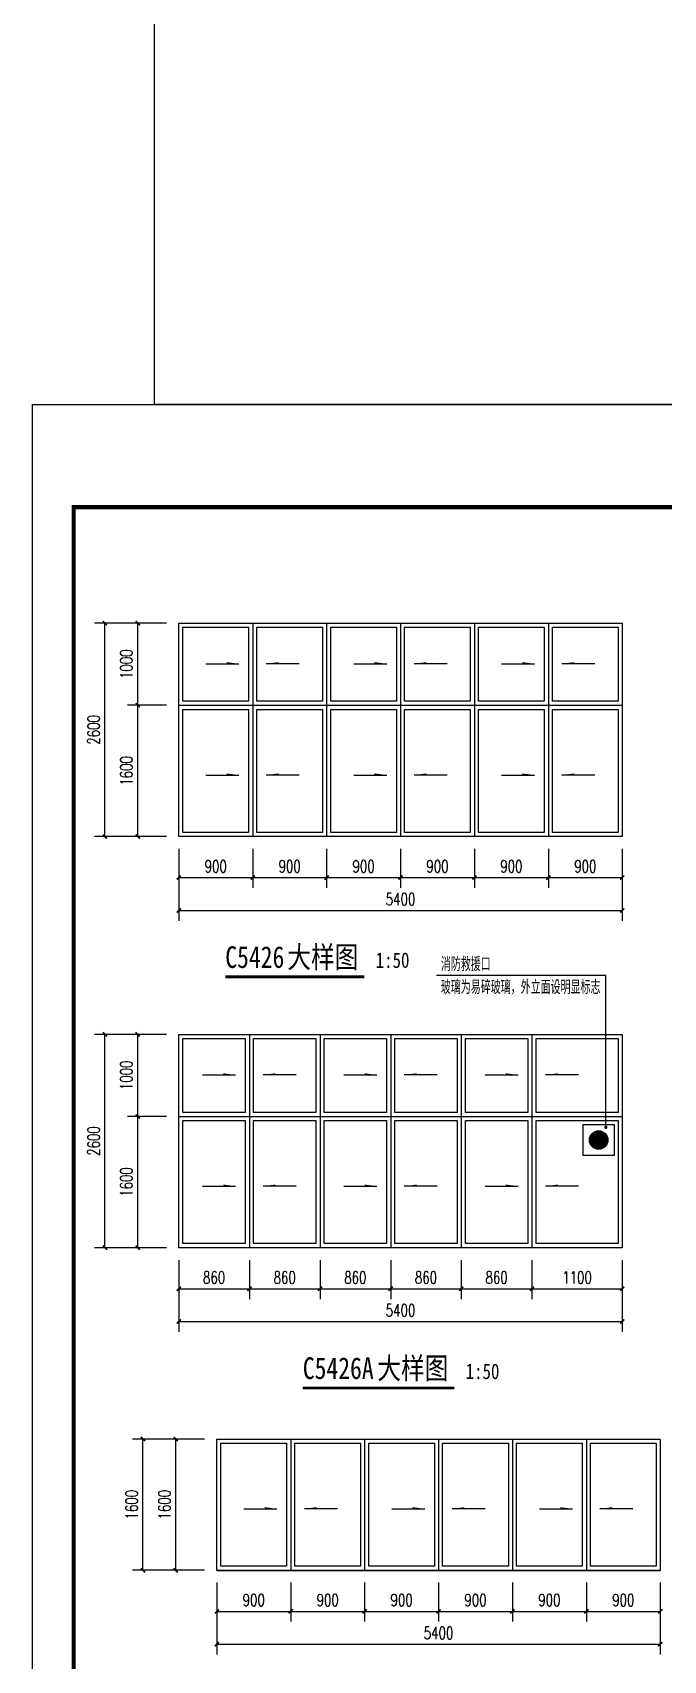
# Model space of a CAD drawing. Header units: millimetres. Extents: x 4455189 to 4808172, y 18512388 to 19204582.
# Drawn here: x 4765974 to 4773657, y 18526786 to 18546622 of the extents above; entities that cross this region are included whole.
import ezdxf

# ---------------------------------------------------------------- set-up
doc = ezdxf.new("R2010")
doc.units = ezdxf.units.MM
doc.header["$LTSCALE"] = 1000
doc.header["$MEASUREMENT"] = 0
doc.layers.get('Defpoints').update_dxf_attribs({"color": 1})
for name, color, linetype in [('0 - 立面线', 7, 'Continuous'), ('AXIS_外部', 171, 'Continuous'), ('DIM_LEAD', 145, 'Continuous'), ('DIM_SYMB', 165, 'Continuous'), ('PUB_DIM', 161, 'Continuous'), ('PUB_TEXT', 7, 'Continuous'), ('TK', 4, 'Continuous'), ('WINDOW', 140, 'Continuous')]:
    doc.layers.add(name, color=color, linetype=linetype)
doc.styles.add('_TCH_DIM', font='SIMPLEX', dxfattribs={"bigfont": 'GBCBIG'})
doc.styles.add('_TCH_DIM_T3', font='SIMPLEX', dxfattribs={"width": 0.705882, "bigfont": 'GBCBIG'})
doc.styles.add('YAYA', font='', dxfattribs={"width": 0.8, "height": 1})
doc.styles.get('YAYA').set_extended_font_data('SimSun')
doc.dimstyles.new('_TCH_ARCH&&50', dxfattribs={"dimtxt": 148.75, "dimasz": 50, "dimexe": 125, "dimexo": 150, "dimgap": 63.125, "dimtad": 1, "dimdec": 0, "dimzin": 0, "dimdsep": 46, "dimtxsty": '_TCH_DIM_T3', "dimblk": 'ARCHTICK', "dimcen": 0.09, "dimclrt": 7, "dimazin": 2, "dimtfac": 1, "dimtdec": 0, "dimtix": 1, "dimtmove": 2, "dimatfit": 3, "dimfxl": 0, "dimtolj": 1, "dimtzin": 0, "dimarcsym": 0})

# ---------------------------------------------------------------- blocks, each defined once
blk = doc.blocks.new('A$C474D48D3')
h = blk.add_hatch(color=1)
edge = h.paths.add_edge_path()
edge.add_arc((-125, -125), 75, 0, 360)
blk.add_lwpolyline([(-250, 0), (0, 0), (0, -250), (-250, -250)], close=True)
blk.add_circle((-125, -125), 75)
blk = doc.blocks.new('GeYuanFrame_53740126', base_point=(18.76, 4.34))
at = {"layer": 'TK'}
blk.add_lwpolyline([(18.76, 424.34), (612.76, 424.34), (612.76, 4.34), (18.76, 4.34), (18.76, 424.34)], dxfattribs=at)
at = {"layer": 'TK', "const_width": 1}
blk.add_lwpolyline([(602.76, 414.34), (43.76, 414.34), (43.76, 14.34), (602.76, 14.34)], close=True, dxfattribs=at)
blk = doc.blocks.new('_ArchTick')
at = {"color": 0, "linetype": 'ByBlock', "const_width": 0.4}
blk.add_lwpolyline([(-0.5, -0.5), (0.5, 0.5)], dxfattribs=at)
blk = doc.blocks.new('*D63')
at = {"layer": 'Defpoints', "color": 0}
for p in [(4766855, 18539425), (4767355, 18539425), (4767355, 18536825)]:
    blk.add_point(p, dxfattribs=at)
at = {"layer": 'PUB_DIM', "color": 0, "lineweight": -2}
for p, q in [((4767205, 18539425), (4766730, 18539425)), ((4766855, 18536825), (4766855, 18539425)), ((4767205, 18536825), (4766730, 18536825))]:
    blk.add_line(p, q, dxfattribs=at)
at = {"layer": 'PUB_DIM', "color": 0, "lineweight": -2, "xscale": 50, "yscale": 50, "zscale": 50}
for p, rotation in [((4766855, 18539425), 90), ((4766855, 18536825), 270)]:
    blk.add_blockref('_ArchTick', p, dxfattribs=dict(at, rotation=rotation))
at = {"layer": 'PUB_DIM', "color": 7, "insert": (4766717, 18538125), "char_height": 148.8, "attachment_point": 5, "rotation": 90, "style": '_TCH_DIM_T3'}
blk.add_mtext('\\A1;2600', dxfattribs=at)
blk = doc.blocks.new('*D64')
at = {"layer": 'Defpoints', "color": 0}
for p in [(4767755, 18536825), (4768655, 18536825), (4768655, 18536325)]:
    blk.add_point(p, dxfattribs=at)
at = {"layer": 'PUB_DIM', "color": 0, "lineweight": -2}
for p, q in [((4767755, 18536675), (4767755, 18536200)), ((4768655, 18536675), (4768655, 18536200)), ((4767755, 18536325), (4768655, 18536325))]:
    blk.add_line(p, q, dxfattribs=at)
at = {"layer": 'PUB_DIM', "color": 0, "lineweight": -2, "xscale": 50, "yscale": 50, "zscale": 50, "rotation": 180}
blk.add_blockref('_ArchTick', (4767755, 18536325), dxfattribs=at)
at = {"layer": 'PUB_DIM', "color": 0, "lineweight": -2, "xscale": 50, "yscale": 50, "zscale": 50}
blk.add_blockref('_ArchTick', (4768655, 18536325), dxfattribs=at)
at = {"layer": 'PUB_DIM', "color": 7, "insert": (4768205, 18536462), "char_height": 148.8, "attachment_point": 5, "style": '_TCH_DIM_T3'}
blk.add_mtext('\\A1;900', dxfattribs=at)
blk = doc.blocks.new('*D65')
at = {"layer": 'Defpoints', "color": 0}
for p in [(4768655, 18536825), (4769555, 18536825), (4769555, 18536325)]:
    blk.add_point(p, dxfattribs=at)
at = {"layer": 'PUB_DIM', "color": 0, "lineweight": -2}
for p, q in [((4768655, 18536675), (4768655, 18536200)), ((4769555, 18536675), (4769555, 18536200)), ((4768655, 18536325), (4769555, 18536325))]:
    blk.add_line(p, q, dxfattribs=at)
at = {"layer": 'PUB_DIM', "color": 0, "lineweight": -2, "xscale": 50, "yscale": 50, "zscale": 50, "rotation": 180}
blk.add_blockref('_ArchTick', (4768655, 18536325), dxfattribs=at)
at = {"layer": 'PUB_DIM', "color": 0, "lineweight": -2, "xscale": 50, "yscale": 50, "zscale": 50}
blk.add_blockref('_ArchTick', (4769555, 18536325), dxfattribs=at)
at = {"layer": 'PUB_DIM', "color": 7, "insert": (4769105, 18536462), "char_height": 148.8, "attachment_point": 5, "style": '_TCH_DIM_T3'}
blk.add_mtext('\\A1;900', dxfattribs=at)
blk = doc.blocks.new('*D66')
at = {"layer": 'Defpoints', "color": 0}
for p in [(4769555, 18536825), (4770455, 18536825), (4770455, 18536325)]:
    blk.add_point(p, dxfattribs=at)
at = {"layer": 'PUB_DIM', "color": 0, "lineweight": -2}
for p, q in [((4769555, 18536675), (4769555, 18536200)), ((4770455, 18536675), (4770455, 18536200)), ((4769555, 18536325), (4770455, 18536325))]:
    blk.add_line(p, q, dxfattribs=at)
at = {"layer": 'PUB_DIM', "color": 0, "lineweight": -2, "xscale": 50, "yscale": 50, "zscale": 50, "rotation": 180}
blk.add_blockref('_ArchTick', (4769555, 18536325), dxfattribs=at)
at = {"layer": 'PUB_DIM', "color": 0, "lineweight": -2, "xscale": 50, "yscale": 50, "zscale": 50}
blk.add_blockref('_ArchTick', (4770455, 18536325), dxfattribs=at)
at = {"layer": 'PUB_DIM', "color": 7, "insert": (4770005, 18536462), "char_height": 148.8, "attachment_point": 5, "style": '_TCH_DIM_T3'}
blk.add_mtext('\\A1;900', dxfattribs=at)
blk = doc.blocks.new('*D67')
at = {"layer": 'Defpoints', "color": 0}
for p in [(4770455, 18536825), (4771355, 18536825), (4771355, 18536325)]:
    blk.add_point(p, dxfattribs=at)
at = {"layer": 'PUB_DIM', "color": 0, "lineweight": -2}
for p, q in [((4770455, 18536675), (4770455, 18536200)), ((4771355, 18536675), (4771355, 18536200)), ((4770455, 18536325), (4771355, 18536325))]:
    blk.add_line(p, q, dxfattribs=at)
at = {"layer": 'PUB_DIM', "color": 0, "lineweight": -2, "xscale": 50, "yscale": 50, "zscale": 50, "rotation": 180}
blk.add_blockref('_ArchTick', (4770455, 18536325), dxfattribs=at)
at = {"layer": 'PUB_DIM', "color": 0, "lineweight": -2, "xscale": 50, "yscale": 50, "zscale": 50}
blk.add_blockref('_ArchTick', (4771355, 18536325), dxfattribs=at)
at = {"layer": 'PUB_DIM', "color": 7, "insert": (4770905, 18536462), "char_height": 148.8, "attachment_point": 5, "style": '_TCH_DIM_T3'}
blk.add_mtext('\\A1;900', dxfattribs=at)
blk = doc.blocks.new('*D68')
at = {"layer": 'Defpoints', "color": 0}
for p in [(4771355, 18536825), (4772255, 18536825), (4772255, 18536325)]:
    blk.add_point(p, dxfattribs=at)
at = {"layer": 'PUB_DIM', "color": 0, "lineweight": -2}
for p, q in [((4771355, 18536675), (4771355, 18536200)), ((4772255, 18536675), (4772255, 18536200)), ((4771355, 18536325), (4772255, 18536325))]:
    blk.add_line(p, q, dxfattribs=at)
at = {"layer": 'PUB_DIM', "color": 0, "lineweight": -2, "xscale": 50, "yscale": 50, "zscale": 50, "rotation": 180}
blk.add_blockref('_ArchTick', (4771355, 18536325), dxfattribs=at)
at = {"layer": 'PUB_DIM', "color": 0, "lineweight": -2, "xscale": 50, "yscale": 50, "zscale": 50}
blk.add_blockref('_ArchTick', (4772255, 18536325), dxfattribs=at)
at = {"layer": 'PUB_DIM', "color": 7, "insert": (4771805, 18536462), "char_height": 148.8, "attachment_point": 5, "style": '_TCH_DIM_T3'}
blk.add_mtext('\\A1;900', dxfattribs=at)
blk = doc.blocks.new('*D69')
at = {"layer": 'Defpoints', "color": 0}
for p in [(4772255, 18536825), (4773155, 18536825), (4773155, 18536325)]:
    blk.add_point(p, dxfattribs=at)
at = {"layer": 'PUB_DIM', "color": 0, "lineweight": -2}
for p, q in [((4772255, 18536675), (4772255, 18536200)), ((4773155, 18536675), (4773155, 18536200)), ((4772255, 18536325), (4773155, 18536325))]:
    blk.add_line(p, q, dxfattribs=at)
at = {"layer": 'PUB_DIM', "color": 0, "lineweight": -2, "xscale": 50, "yscale": 50, "zscale": 50, "rotation": 180}
blk.add_blockref('_ArchTick', (4772255, 18536325), dxfattribs=at)
at = {"layer": 'PUB_DIM', "color": 0, "lineweight": -2, "xscale": 50, "yscale": 50, "zscale": 50}
blk.add_blockref('_ArchTick', (4773155, 18536325), dxfattribs=at)
at = {"layer": 'PUB_DIM', "color": 7, "insert": (4772705, 18536462), "char_height": 148.8, "attachment_point": 5, "style": '_TCH_DIM_T3'}
blk.add_mtext('\\A1;900', dxfattribs=at)
blk = doc.blocks.new('*D70')
at = {"layer": 'Defpoints', "color": 0}
for p in [(4767755, 18536825), (4773155, 18536825), (4773155, 18535925)]:
    blk.add_point(p, dxfattribs=at)
at = {"layer": 'PUB_DIM', "color": 0, "lineweight": -2}
for p, q in [((4767755, 18536675), (4767755, 18535800)), ((4773155, 18536675), (4773155, 18535800)), ((4767755, 18535925), (4773155, 18535925))]:
    blk.add_line(p, q, dxfattribs=at)
at = {"layer": 'PUB_DIM', "color": 0, "lineweight": -2, "xscale": 50, "yscale": 50, "zscale": 50, "rotation": 180}
blk.add_blockref('_ArchTick', (4767755, 18535925), dxfattribs=at)
at = {"layer": 'PUB_DIM', "color": 0, "lineweight": -2, "xscale": 50, "yscale": 50, "zscale": 50}
blk.add_blockref('_ArchTick', (4773155, 18535925), dxfattribs=at)
at = {"layer": 'PUB_DIM', "color": 7, "insert": (4770455, 18536062), "char_height": 148.8, "attachment_point": 5, "style": '_TCH_DIM_T3'}
blk.add_mtext('\\A1;5400', dxfattribs=at)
blk = doc.blocks.new('*D71')
at = {"layer": 'Defpoints', "color": 0}
for p in [(4767255, 18538425), (4767755, 18538425), (4767755, 18536825)]:
    blk.add_point(p, dxfattribs=at)
at = {"layer": 'PUB_DIM', "color": 0, "lineweight": -2}
for p, q in [((4767605, 18538425), (4767130, 18538425)), ((4767255, 18536825), (4767255, 18538425)), ((4767605, 18536825), (4767130, 18536825))]:
    blk.add_line(p, q, dxfattribs=at)
at = {"layer": 'PUB_DIM', "color": 0, "lineweight": -2, "xscale": 50, "yscale": 50, "zscale": 50}
for p, rotation in [((4767255, 18538425), 90), ((4767255, 18536825), 270)]:
    blk.add_blockref('_ArchTick', p, dxfattribs=dict(at, rotation=rotation))
at = {"layer": 'PUB_DIM', "color": 7, "insert": (4767117, 18537625), "char_height": 148.8, "attachment_point": 5, "rotation": 90, "style": '_TCH_DIM_T3'}
blk.add_mtext('\\A1;1600', dxfattribs=at)
blk = doc.blocks.new('*D72')
at = {"layer": 'Defpoints', "color": 0}
for p in [(4767255, 18539425), (4767755, 18539425), (4767755, 18538425)]:
    blk.add_point(p, dxfattribs=at)
at = {"layer": 'PUB_DIM', "color": 0, "lineweight": -2}
for p, q in [((4767605, 18539425), (4767130, 18539425)), ((4767255, 18538425), (4767255, 18539425)), ((4767605, 18538425), (4767130, 18538425))]:
    blk.add_line(p, q, dxfattribs=at)
at = {"layer": 'PUB_DIM', "color": 0, "lineweight": -2, "xscale": 50, "yscale": 50, "zscale": 50}
for p, rotation in [((4767255, 18539425), 90), ((4767255, 18538425), 270)]:
    blk.add_blockref('_ArchTick', p, dxfattribs=dict(at, rotation=rotation))
at = {"layer": 'PUB_DIM', "color": 7, "insert": (4767117, 18538925), "char_height": 148.8, "attachment_point": 5, "rotation": 90, "style": '_TCH_DIM_T3'}
blk.add_mtext('\\A1;1000', dxfattribs=at)
blk = doc.blocks.new('*D73')
at = {"layer": 'Defpoints', "color": 0}
for p in [(4767318, 18529484), (4767818, 18529484), (4767818, 18527884)]:
    blk.add_point(p, dxfattribs=at)
at = {"layer": 'PUB_DIM', "color": 0, "lineweight": -2}
for p, q in [((4767668, 18529484), (4767193, 18529484)), ((4767318, 18527884), (4767318, 18529484)), ((4767668, 18527884), (4767193, 18527884))]:
    blk.add_line(p, q, dxfattribs=at)
at = {"layer": 'PUB_DIM', "color": 0, "lineweight": -2, "xscale": 50, "yscale": 50, "zscale": 50}
for p, rotation in [((4767318, 18529484), 90), ((4767318, 18527884), 270)]:
    blk.add_blockref('_ArchTick', p, dxfattribs=dict(at, rotation=rotation))
at = {"layer": 'PUB_DIM', "color": 7, "insert": (4767181, 18528684), "char_height": 148.8, "attachment_point": 5, "rotation": 90, "style": '_TCH_DIM_T3'}
blk.add_mtext('\\A1;1600', dxfattribs=at)
blk = doc.blocks.new('*D74')
at = {"layer": 'Defpoints', "color": 0}
for p in [(4768218, 18527884), (4769118, 18527884), (4769118, 18527384)]:
    blk.add_point(p, dxfattribs=at)
at = {"layer": 'PUB_DIM', "color": 0, "lineweight": -2}
for p, q in [((4768218, 18527734), (4768218, 18527259)), ((4769118, 18527734), (4769118, 18527259)), ((4768218, 18527384), (4769118, 18527384))]:
    blk.add_line(p, q, dxfattribs=at)
at = {"layer": 'PUB_DIM', "color": 0, "lineweight": -2, "xscale": 50, "yscale": 50, "zscale": 50, "rotation": 180}
blk.add_blockref('_ArchTick', (4768218, 18527384), dxfattribs=at)
at = {"layer": 'PUB_DIM', "color": 0, "lineweight": -2, "xscale": 50, "yscale": 50, "zscale": 50}
blk.add_blockref('_ArchTick', (4769118, 18527384), dxfattribs=at)
at = {"layer": 'PUB_DIM', "color": 7, "insert": (4768668, 18527521), "char_height": 148.8, "attachment_point": 5, "style": '_TCH_DIM_T3'}
blk.add_mtext('\\A1;900', dxfattribs=at)
blk = doc.blocks.new('*D75')
at = {"layer": 'Defpoints', "color": 0}
for p in [(4769118, 18527884), (4770018, 18527884), (4770018, 18527384)]:
    blk.add_point(p, dxfattribs=at)
at = {"layer": 'PUB_DIM', "color": 0, "lineweight": -2}
for p, q in [((4769118, 18527734), (4769118, 18527259)), ((4770018, 18527734), (4770018, 18527259)), ((4769118, 18527384), (4770018, 18527384))]:
    blk.add_line(p, q, dxfattribs=at)
at = {"layer": 'PUB_DIM', "color": 0, "lineweight": -2, "xscale": 50, "yscale": 50, "zscale": 50, "rotation": 180}
blk.add_blockref('_ArchTick', (4769118, 18527384), dxfattribs=at)
at = {"layer": 'PUB_DIM', "color": 0, "lineweight": -2, "xscale": 50, "yscale": 50, "zscale": 50}
blk.add_blockref('_ArchTick', (4770018, 18527384), dxfattribs=at)
at = {"layer": 'PUB_DIM', "color": 7, "insert": (4769568, 18527521), "char_height": 148.8, "attachment_point": 5, "style": '_TCH_DIM_T3'}
blk.add_mtext('\\A1;900', dxfattribs=at)
blk = doc.blocks.new('*D76')
at = {"layer": 'Defpoints', "color": 0}
for p in [(4770018, 18527884), (4770918, 18527884), (4770918, 18527384)]:
    blk.add_point(p, dxfattribs=at)
at = {"layer": 'PUB_DIM', "color": 0, "lineweight": -2}
for p, q in [((4770018, 18527734), (4770018, 18527259)), ((4770918, 18527734), (4770918, 18527259)), ((4770018, 18527384), (4770918, 18527384))]:
    blk.add_line(p, q, dxfattribs=at)
at = {"layer": 'PUB_DIM', "color": 0, "lineweight": -2, "xscale": 50, "yscale": 50, "zscale": 50, "rotation": 180}
blk.add_blockref('_ArchTick', (4770018, 18527384), dxfattribs=at)
at = {"layer": 'PUB_DIM', "color": 0, "lineweight": -2, "xscale": 50, "yscale": 50, "zscale": 50}
blk.add_blockref('_ArchTick', (4770918, 18527384), dxfattribs=at)
at = {"layer": 'PUB_DIM', "color": 7, "insert": (4770468, 18527521), "char_height": 148.8, "attachment_point": 5, "style": '_TCH_DIM_T3'}
blk.add_mtext('\\A1;900', dxfattribs=at)
blk = doc.blocks.new('*D77')
at = {"layer": 'Defpoints', "color": 0}
for p in [(4770918, 18527884), (4771818, 18527884), (4771818, 18527384)]:
    blk.add_point(p, dxfattribs=at)
at = {"layer": 'PUB_DIM', "color": 0, "lineweight": -2}
for p, q in [((4770918, 18527734), (4770918, 18527259)), ((4771818, 18527734), (4771818, 18527259)), ((4770918, 18527384), (4771818, 18527384))]:
    blk.add_line(p, q, dxfattribs=at)
at = {"layer": 'PUB_DIM', "color": 0, "lineweight": -2, "xscale": 50, "yscale": 50, "zscale": 50, "rotation": 180}
blk.add_blockref('_ArchTick', (4770918, 18527384), dxfattribs=at)
at = {"layer": 'PUB_DIM', "color": 0, "lineweight": -2, "xscale": 50, "yscale": 50, "zscale": 50}
blk.add_blockref('_ArchTick', (4771818, 18527384), dxfattribs=at)
at = {"layer": 'PUB_DIM', "color": 7, "insert": (4771368, 18527521), "char_height": 148.8, "attachment_point": 5, "style": '_TCH_DIM_T3'}
blk.add_mtext('\\A1;900', dxfattribs=at)
blk = doc.blocks.new('*D78')
at = {"layer": 'Defpoints', "color": 0}
for p in [(4771818, 18527884), (4772718, 18527884), (4772718, 18527384)]:
    blk.add_point(p, dxfattribs=at)
at = {"layer": 'PUB_DIM', "color": 0, "lineweight": -2}
for p, q in [((4771818, 18527734), (4771818, 18527259)), ((4772718, 18527734), (4772718, 18527259)), ((4771818, 18527384), (4772718, 18527384))]:
    blk.add_line(p, q, dxfattribs=at)
at = {"layer": 'PUB_DIM', "color": 0, "lineweight": -2, "xscale": 50, "yscale": 50, "zscale": 50, "rotation": 180}
blk.add_blockref('_ArchTick', (4771818, 18527384), dxfattribs=at)
at = {"layer": 'PUB_DIM', "color": 0, "lineweight": -2, "xscale": 50, "yscale": 50, "zscale": 50}
blk.add_blockref('_ArchTick', (4772718, 18527384), dxfattribs=at)
at = {"layer": 'PUB_DIM', "color": 7, "insert": (4772268, 18527521), "char_height": 148.8, "attachment_point": 5, "style": '_TCH_DIM_T3'}
blk.add_mtext('\\A1;900', dxfattribs=at)
blk = doc.blocks.new('*D79')
at = {"layer": 'Defpoints', "color": 0}
for p in [(4772718, 18527884), (4773618, 18527884), (4773618, 18527384)]:
    blk.add_point(p, dxfattribs=at)
at = {"layer": 'PUB_DIM', "color": 0, "lineweight": -2}
for p, q in [((4772718, 18527734), (4772718, 18527259)), ((4773618, 18527734), (4773618, 18527259)), ((4772718, 18527384), (4773618, 18527384))]:
    blk.add_line(p, q, dxfattribs=at)
at = {"layer": 'PUB_DIM', "color": 0, "lineweight": -2, "xscale": 50, "yscale": 50, "zscale": 50, "rotation": 180}
blk.add_blockref('_ArchTick', (4772718, 18527384), dxfattribs=at)
at = {"layer": 'PUB_DIM', "color": 0, "lineweight": -2, "xscale": 50, "yscale": 50, "zscale": 50}
blk.add_blockref('_ArchTick', (4773618, 18527384), dxfattribs=at)
at = {"layer": 'PUB_DIM', "color": 7, "insert": (4773168, 18527521), "char_height": 148.8, "attachment_point": 5, "style": '_TCH_DIM_T3'}
blk.add_mtext('\\A1;900', dxfattribs=at)
blk = doc.blocks.new('*D80')
at = {"layer": 'Defpoints', "color": 0}
for p in [(4768218, 18527884), (4773618, 18527884), (4773618, 18526984)]:
    blk.add_point(p, dxfattribs=at)
at = {"layer": 'PUB_DIM', "color": 0, "lineweight": -2}
for p, q in [((4768218, 18527734), (4768218, 18526859)), ((4773618, 18527734), (4773618, 18526859)), ((4768218, 18526984), (4773618, 18526984))]:
    blk.add_line(p, q, dxfattribs=at)
at = {"layer": 'PUB_DIM', "color": 0, "lineweight": -2, "xscale": 50, "yscale": 50, "zscale": 50, "rotation": 180}
blk.add_blockref('_ArchTick', (4768218, 18526984), dxfattribs=at)
at = {"layer": 'PUB_DIM', "color": 0, "lineweight": -2, "xscale": 50, "yscale": 50, "zscale": 50}
blk.add_blockref('_ArchTick', (4773618, 18526984), dxfattribs=at)
at = {"layer": 'PUB_DIM', "color": 7, "insert": (4770918, 18527121), "char_height": 148.8, "attachment_point": 5, "style": '_TCH_DIM_T3'}
blk.add_mtext('\\A1;5400', dxfattribs=at)
blk = doc.blocks.new('*D81')
at = {"layer": 'Defpoints', "color": 0}
for p in [(4767718, 18529484), (4768218, 18529484), (4768218, 18527884)]:
    blk.add_point(p, dxfattribs=at)
at = {"layer": 'PUB_DIM', "color": 0, "lineweight": -2}
for p, q in [((4768068, 18529484), (4767593, 18529484)), ((4767718, 18527884), (4767718, 18529484)), ((4768068, 18527884), (4767593, 18527884))]:
    blk.add_line(p, q, dxfattribs=at)
at = {"layer": 'PUB_DIM', "color": 0, "lineweight": -2, "xscale": 50, "yscale": 50, "zscale": 50}
for p, rotation in [((4767718, 18529484), 90), ((4767718, 18527884), 270)]:
    blk.add_blockref('_ArchTick', p, dxfattribs=dict(at, rotation=rotation))
at = {"layer": 'PUB_DIM', "color": 7, "insert": (4767581, 18528684), "char_height": 148.8, "attachment_point": 5, "rotation": 90, "style": '_TCH_DIM_T3'}
blk.add_mtext('\\A1;1600', dxfattribs=at)
blk = doc.blocks.new('*D82')
at = {"layer": 'Defpoints', "color": 0}
for p in [(4766855, 18534415), (4767355, 18534415), (4767355, 18531815)]:
    blk.add_point(p, dxfattribs=at)
at = {"layer": 'PUB_DIM', "color": 0, "lineweight": -2}
for p, q in [((4767205, 18534415), (4766730, 18534415)), ((4766855, 18531815), (4766855, 18534415)), ((4767205, 18531815), (4766730, 18531815))]:
    blk.add_line(p, q, dxfattribs=at)
at = {"layer": 'PUB_DIM', "color": 0, "lineweight": -2, "xscale": 50, "yscale": 50, "zscale": 50}
for p, rotation in [((4766855, 18534415), 90), ((4766855, 18531815), 270)]:
    blk.add_blockref('_ArchTick', p, dxfattribs=dict(at, rotation=rotation))
at = {"layer": 'PUB_DIM', "color": 7, "insert": (4766717, 18533115), "char_height": 148.8, "attachment_point": 5, "rotation": 90, "style": '_TCH_DIM_T3'}
blk.add_mtext('\\A1;2600', dxfattribs=at)
blk = doc.blocks.new('*D83')
at = {"layer": 'Defpoints', "color": 0}
for p in [(4767755, 18531815), (4768615, 18531815), (4768615, 18531315)]:
    blk.add_point(p, dxfattribs=at)
at = {"layer": 'PUB_DIM', "color": 0, "lineweight": -2}
for p, q in [((4767755, 18531665), (4767755, 18531190)), ((4768615, 18531665), (4768615, 18531190)), ((4767755, 18531315), (4768615, 18531315))]:
    blk.add_line(p, q, dxfattribs=at)
at = {"layer": 'PUB_DIM', "color": 0, "lineweight": -2, "xscale": 50, "yscale": 50, "zscale": 50, "rotation": 180}
blk.add_blockref('_ArchTick', (4767755, 18531315), dxfattribs=at)
at = {"layer": 'PUB_DIM', "color": 0, "lineweight": -2, "xscale": 50, "yscale": 50, "zscale": 50}
blk.add_blockref('_ArchTick', (4768615, 18531315), dxfattribs=at)
at = {"layer": 'PUB_DIM', "color": 7, "insert": (4768185, 18531452), "char_height": 148.8, "attachment_point": 5, "style": '_TCH_DIM_T3'}
blk.add_mtext('\\A1;860', dxfattribs=at)
blk = doc.blocks.new('*D84')
at = {"layer": 'Defpoints', "color": 0}
for p in [(4768615, 18531815), (4769475, 18531815), (4769475, 18531315)]:
    blk.add_point(p, dxfattribs=at)
at = {"layer": 'PUB_DIM', "color": 0, "lineweight": -2}
for p, q in [((4768615, 18531665), (4768615, 18531190)), ((4769475, 18531665), (4769475, 18531190)), ((4768615, 18531315), (4769475, 18531315))]:
    blk.add_line(p, q, dxfattribs=at)
at = {"layer": 'PUB_DIM', "color": 0, "lineweight": -2, "xscale": 50, "yscale": 50, "zscale": 50, "rotation": 180}
blk.add_blockref('_ArchTick', (4768615, 18531315), dxfattribs=at)
at = {"layer": 'PUB_DIM', "color": 0, "lineweight": -2, "xscale": 50, "yscale": 50, "zscale": 50}
blk.add_blockref('_ArchTick', (4769475, 18531315), dxfattribs=at)
at = {"layer": 'PUB_DIM', "color": 7, "insert": (4769045, 18531452), "char_height": 148.8, "attachment_point": 5, "style": '_TCH_DIM_T3'}
blk.add_mtext('\\A1;860', dxfattribs=at)
blk = doc.blocks.new('*D85')
at = {"layer": 'Defpoints', "color": 0}
for p in [(4769475, 18531815), (4770335, 18531815), (4770335, 18531315)]:
    blk.add_point(p, dxfattribs=at)
at = {"layer": 'PUB_DIM', "color": 0, "lineweight": -2}
for p, q in [((4769475, 18531665), (4769475, 18531190)), ((4770335, 18531665), (4770335, 18531190)), ((4769475, 18531315), (4770335, 18531315))]:
    blk.add_line(p, q, dxfattribs=at)
at = {"layer": 'PUB_DIM', "color": 0, "lineweight": -2, "xscale": 50, "yscale": 50, "zscale": 50, "rotation": 180}
blk.add_blockref('_ArchTick', (4769475, 18531315), dxfattribs=at)
at = {"layer": 'PUB_DIM', "color": 0, "lineweight": -2, "xscale": 50, "yscale": 50, "zscale": 50}
blk.add_blockref('_ArchTick', (4770335, 18531315), dxfattribs=at)
at = {"layer": 'PUB_DIM', "color": 7, "insert": (4769905, 18531452), "char_height": 148.8, "attachment_point": 5, "style": '_TCH_DIM_T3'}
blk.add_mtext('\\A1;860', dxfattribs=at)
blk = doc.blocks.new('*D86')
at = {"layer": 'Defpoints', "color": 0}
for p in [(4770335, 18531815), (4771195, 18531815), (4771195, 18531315)]:
    blk.add_point(p, dxfattribs=at)
at = {"layer": 'PUB_DIM', "color": 0, "lineweight": -2}
for p, q in [((4770335, 18531665), (4770335, 18531190)), ((4771195, 18531665), (4771195, 18531190)), ((4770335, 18531315), (4771195, 18531315))]:
    blk.add_line(p, q, dxfattribs=at)
at = {"layer": 'PUB_DIM', "color": 0, "lineweight": -2, "xscale": 50, "yscale": 50, "zscale": 50, "rotation": 180}
blk.add_blockref('_ArchTick', (4770335, 18531315), dxfattribs=at)
at = {"layer": 'PUB_DIM', "color": 0, "lineweight": -2, "xscale": 50, "yscale": 50, "zscale": 50}
blk.add_blockref('_ArchTick', (4771195, 18531315), dxfattribs=at)
at = {"layer": 'PUB_DIM', "color": 7, "insert": (4770765, 18531452), "char_height": 148.8, "attachment_point": 5, "style": '_TCH_DIM_T3'}
blk.add_mtext('\\A1;860', dxfattribs=at)
blk = doc.blocks.new('*D87')
at = {"layer": 'Defpoints', "color": 0}
for p in [(4771195, 18531815), (4772055, 18531815), (4772055, 18531315)]:
    blk.add_point(p, dxfattribs=at)
at = {"layer": 'PUB_DIM', "color": 0, "lineweight": -2}
for p, q in [((4771195, 18531665), (4771195, 18531190)), ((4772055, 18531665), (4772055, 18531190)), ((4771195, 18531315), (4772055, 18531315))]:
    blk.add_line(p, q, dxfattribs=at)
at = {"layer": 'PUB_DIM', "color": 0, "lineweight": -2, "xscale": 50, "yscale": 50, "zscale": 50, "rotation": 180}
blk.add_blockref('_ArchTick', (4771195, 18531315), dxfattribs=at)
at = {"layer": 'PUB_DIM', "color": 0, "lineweight": -2, "xscale": 50, "yscale": 50, "zscale": 50}
blk.add_blockref('_ArchTick', (4772055, 18531315), dxfattribs=at)
at = {"layer": 'PUB_DIM', "color": 7, "insert": (4771625, 18531452), "char_height": 148.8, "attachment_point": 5, "style": '_TCH_DIM_T3'}
blk.add_mtext('\\A1;860', dxfattribs=at)
blk = doc.blocks.new('*D88')
at = {"layer": 'Defpoints', "color": 0}
for p in [(4772055, 18531815), (4773155, 18531815), (4773155, 18531315)]:
    blk.add_point(p, dxfattribs=at)
at = {"layer": 'PUB_DIM', "color": 0, "lineweight": -2}
for p, q in [((4772055, 18531665), (4772055, 18531190)), ((4773155, 18531665), (4773155, 18531190)), ((4772055, 18531315), (4773155, 18531315))]:
    blk.add_line(p, q, dxfattribs=at)
at = {"layer": 'PUB_DIM', "color": 0, "lineweight": -2, "xscale": 50, "yscale": 50, "zscale": 50, "rotation": 180}
blk.add_blockref('_ArchTick', (4772055, 18531315), dxfattribs=at)
at = {"layer": 'PUB_DIM', "color": 0, "lineweight": -2, "xscale": 50, "yscale": 50, "zscale": 50}
blk.add_blockref('_ArchTick', (4773155, 18531315), dxfattribs=at)
at = {"layer": 'PUB_DIM', "color": 7, "insert": (4772605, 18531452), "char_height": 148.8, "attachment_point": 5, "style": '_TCH_DIM_T3'}
blk.add_mtext('\\A1;1100', dxfattribs=at)
blk = doc.blocks.new('*D89')
at = {"layer": 'Defpoints', "color": 0}
for p in [(4767755, 18531815), (4773155, 18531815), (4773155, 18530915)]:
    blk.add_point(p, dxfattribs=at)
at = {"layer": 'PUB_DIM', "color": 0, "lineweight": -2}
for p, q in [((4767755, 18531665), (4767755, 18530790)), ((4773155, 18531665), (4773155, 18530790)), ((4767755, 18530915), (4773155, 18530915))]:
    blk.add_line(p, q, dxfattribs=at)
at = {"layer": 'PUB_DIM', "color": 0, "lineweight": -2, "xscale": 50, "yscale": 50, "zscale": 50, "rotation": 180}
blk.add_blockref('_ArchTick', (4767755, 18530915), dxfattribs=at)
at = {"layer": 'PUB_DIM', "color": 0, "lineweight": -2, "xscale": 50, "yscale": 50, "zscale": 50}
blk.add_blockref('_ArchTick', (4773155, 18530915), dxfattribs=at)
at = {"layer": 'PUB_DIM', "color": 7, "insert": (4770455, 18531052), "char_height": 148.8, "attachment_point": 5, "style": '_TCH_DIM_T3'}
blk.add_mtext('\\A1;5400', dxfattribs=at)
blk = doc.blocks.new('*D90')
at = {"layer": 'Defpoints', "color": 0}
for p in [(4767255, 18533415), (4767755, 18533415), (4767755, 18531815)]:
    blk.add_point(p, dxfattribs=at)
at = {"layer": 'PUB_DIM', "color": 0, "lineweight": -2}
for p, q in [((4767605, 18533415), (4767130, 18533415)), ((4767255, 18531815), (4767255, 18533415)), ((4767605, 18531815), (4767130, 18531815))]:
    blk.add_line(p, q, dxfattribs=at)
at = {"layer": 'PUB_DIM', "color": 0, "lineweight": -2, "xscale": 50, "yscale": 50, "zscale": 50}
for p, rotation in [((4767255, 18533415), 90), ((4767255, 18531815), 270)]:
    blk.add_blockref('_ArchTick', p, dxfattribs=dict(at, rotation=rotation))
at = {"layer": 'PUB_DIM', "color": 7, "insert": (4767117, 18532615), "char_height": 148.8, "attachment_point": 5, "rotation": 90, "style": '_TCH_DIM_T3'}
blk.add_mtext('\\A1;1600', dxfattribs=at)
blk = doc.blocks.new('*D91')
at = {"layer": 'Defpoints', "color": 0}
for p in [(4767255, 18534415), (4767755, 18534415), (4767755, 18533415)]:
    blk.add_point(p, dxfattribs=at)
at = {"layer": 'PUB_DIM', "color": 0, "lineweight": -2}
for p, q in [((4767605, 18534415), (4767130, 18534415)), ((4767255, 18533415), (4767255, 18534415)), ((4767605, 18533415), (4767130, 18533415))]:
    blk.add_line(p, q, dxfattribs=at)
at = {"layer": 'PUB_DIM', "color": 0, "lineweight": -2, "xscale": 50, "yscale": 50, "zscale": 50}
for p, rotation in [((4767255, 18534415), 90), ((4767255, 18533415), 270)]:
    blk.add_blockref('_ArchTick', p, dxfattribs=dict(at, rotation=rotation))
at = {"layer": 'PUB_DIM', "color": 7, "insert": (4767117, 18533915), "char_height": 148.8, "attachment_point": 5, "rotation": 90, "style": '_TCH_DIM_T3'}
blk.add_mtext('\\A1;1000', dxfattribs=at)

msp = doc.modelspace()

# ---------------------------------------------------------------- hatches: boundary and pattern name
at = {"layer": 'DIM_SYMB'}
for points in [[(4768487.1, 18538930.5), (4768337.1, 18538930.5), (4768337.1, 18538950.5)], [(4768820.7, 18538930.5), (4768970.7, 18538930.5), (4768970.7, 18538950.5)], [(4770287.1, 18538930.5), (4770137.1, 18538930.5), (4770137.1, 18538950.5)], [(4770620.7, 18538930.5), (4770770.7, 18538930.5), (4770770.7, 18538950.5)], [(4772087.1, 18538930.5), (4771937.1, 18538930.5), (4771937.1, 18538950.5)], [(4772420.7, 18538930.5), (4772570.7, 18538930.5), (4772570.7, 18538950.5)], [(4768487.1, 18537574.5), (4768337.1, 18537574.5), (4768337.1, 18537594.5)], [(4768820.7, 18537574.5), (4768970.7, 18537574.5), (4768970.7, 18537594.5)], [(4770287.1, 18537574.5), (4770137.1, 18537574.5), (4770137.1, 18537594.5)], [(4770620.7, 18537574.5), (4770770.7, 18537574.5), (4770770.7, 18537594.5)], [(4772087.1, 18537574.5), (4771937.1, 18537574.5), (4771937.1, 18537594.5)], [(4772420.7, 18537574.5), (4772570.7, 18537574.5), (4772570.7, 18537594.5)], [(4768447.1, 18533920.5), (4768297.1, 18533920.5), (4768297.1, 18533940.5)], [(4768780.7, 18533920.5), (4768930.7, 18533920.5), (4768930.7, 18533940.5)], [(4770167.1, 18533920.5), (4770017.1, 18533920.5), (4770017.1, 18533940.5)], [(4770500.7, 18533920.5), (4770650.7, 18533920.5), (4770650.7, 18533940.5)], [(4771887.1, 18533920.5), (4771737.1, 18533920.5), (4771737.1, 18533940.5)], [(4772220.7, 18533920.5), (4772370.7, 18533920.5), (4772370.7, 18533940.5)], [(4768447.1, 18532564.6), (4768297.1, 18532564.6), (4768297.1, 18532584.6)], [(4768780.7, 18532564.6), (4768930.7, 18532564.6), (4768930.7, 18532584.6)], [(4770167.1, 18532564.6), (4770017.1, 18532564.6), (4770017.1, 18532584.6)], [(4770500.7, 18532564.6), (4770650.7, 18532564.6), (4770650.7, 18532584.6)], [(4771887.1, 18532564.6), (4771737.1, 18532564.6), (4771737.1, 18532584.6)], [(4772220.7, 18532564.6), (4772370.7, 18532564.6), (4772370.7, 18532584.6)], [(4768950.3, 18528633.6), (4768800.3, 18528633.6), (4768800.3, 18528653.6)], [(4769283.9, 18528633.6), (4769433.9, 18528633.6), (4769433.9, 18528653.6)], [(4770750.3, 18528633.6), (4770600.3, 18528633.6), (4770600.3, 18528653.6)], [(4771083.9, 18528633.6), (4771233.9, 18528633.6), (4771233.9, 18528653.6)], [(4772550.3, 18528633.6), (4772400.3, 18528633.6), (4772400.3, 18528653.6)], [(4772883.9, 18528633.6), (4773033.9, 18528633.6), (4773033.9, 18528653.6)]]:
    msp.add_hatch(color=256, dxfattribs=at).paths.add_polyline_path(points)

# ---------------------------------------------------------------- linework, layer by layer
msp.add_lwpolyline([(4786974.2, 18542088.3), (4767459.5, 18542088.3), (4767459.5, 18556210.3), (4786974.2, 18556210.3)], close=True)
at = {"layer": '0 - 立面线'}
for p, q in [((4768655, 18539424.5), (4768655, 18536824.5)), ((4769555, 18539424.5), (4769555, 18536824.5)), ((4770455, 18539424.5), (4770455, 18536824.5)), ((4771355, 18539424.5), (4771355, 18536824.5)), ((4772255, 18539424.5), (4772255, 18536824.5)), ((4767755, 18538424.5), (4773155, 18538424.5)), ((4768615, 18534414.6), (4768615, 18531814.6)), ((4769475, 18534414.6), (4769475, 18531814.6)), ((4770335, 18534414.6), (4770335, 18531814.6)), ((4771195, 18534414.6), (4771195, 18531814.6)), ((4772055, 18534414.6), (4772055, 18531814.6)), ((4767755, 18533414.6), (4773155, 18533414.6)), ((4769118.2, 18529483.6), (4769118.2, 18527883.6)), ((4770018.2, 18529483.6), (4770018.2, 18527883.6)), ((4770918.2, 18529483.6), (4770918.2, 18527883.6)), ((4771818.2, 18529483.6), (4771818.2, 18527883.6)), ((4772718.2, 18529483.6), (4772718.2, 18527883.6)), ((4768218.2, 18527883.6), (4773618.2, 18527883.6))]:
    msp.add_line(p, q, dxfattribs=at)
for points in [[(4767755, 18539424.5), (4773155, 18539424.5), (4773155, 18536824.5), (4767755, 18536824.5)], [(4767755, 18534414.6), (4773155, 18534414.6), (4773155, 18531814.6), (4767755, 18531814.6)], [(4768218.2, 18529483.6), (4773618.2, 18529483.6), (4773618.2, 18527883.6), (4768218.2, 18527883.6)]]:
    msp.add_lwpolyline(points, close=True, dxfattribs=at)
at = {"layer": 'DIM_LEAD'}
for p, q in [((4772955, 18535133), (4770893.4, 18535133)), ((4772955, 18533282.7), (4772955, 18535133)), ((4772955, 18533282.7), (4772955, 18535133))]:
    msp.add_line(p, q, dxfattribs=at)
at = {"layer": 'DIM_LEAD', "const_width": 20}
msp.add_lwpolyline([(4772955, 18533272.7, 1), (4772955, 18533292.7, 1)], format="xyb", close=True, dxfattribs=at)
msp.add_lwpolyline([(4772955, 18533272.7, 1), (4772955, 18533292.7, 1)], format="xyb", close=True, dxfattribs=at)
at = {"layer": 'DIM_SYMB'}
for points in [[(4768085.2, 18538930.5), (4768487.1, 18538930.5)], [(4769222.7, 18538930.5), (4768820.7, 18538930.5)], [(4769885.2, 18538930.5), (4770287.1, 18538930.5)], [(4771022.7, 18538930.5), (4770620.7, 18538930.5)], [(4771685.2, 18538930.5), (4772087.1, 18538930.5)], [(4772822.7, 18538930.5), (4772420.7, 18538930.5)], [(4768085.2, 18537574.5), (4768487.1, 18537574.5)], [(4769222.7, 18537574.5), (4768820.7, 18537574.5)], [(4769885.2, 18537574.5), (4770287.1, 18537574.5)], [(4771022.7, 18537574.5), (4770620.7, 18537574.5)], [(4771685.2, 18537574.5), (4772087.1, 18537574.5)], [(4772822.7, 18537574.5), (4772420.7, 18537574.5)], [(4768045.2, 18533920.5), (4768447.1, 18533920.5)], [(4769182.7, 18533920.5), (4768780.7, 18533920.5)], [(4769765.2, 18533920.5), (4770167.1, 18533920.5)], [(4770902.7, 18533920.5), (4770500.7, 18533920.5)], [(4771485.2, 18533920.5), (4771887.1, 18533920.5)], [(4772622.7, 18533920.5), (4772220.7, 18533920.5)], [(4768045.2, 18532564.6), (4768447.1, 18532564.6)], [(4769182.7, 18532564.6), (4768780.7, 18532564.6)], [(4769765.2, 18532564.6), (4770167.1, 18532564.6)], [(4770902.7, 18532564.6), (4770500.7, 18532564.6)], [(4771485.2, 18532564.6), (4771887.1, 18532564.6)], [(4772622.7, 18532564.6), (4772220.7, 18532564.6)], [(4768548.4, 18528633.6), (4768950.3, 18528633.6)], [(4769685.9, 18528633.6), (4769283.9, 18528633.6)], [(4770348.4, 18528633.6), (4770750.3, 18528633.6)], [(4771485.9, 18528633.6), (4771083.9, 18528633.6)], [(4772148.4, 18528633.6), (4772550.3, 18528633.6)], [(4773285.9, 18528633.6), (4772883.9, 18528633.6)]]:
    msp.add_lwpolyline(points, dxfattribs=at)
at = {"layer": 'DIM_SYMB', "const_width": 35}
for points in [[(4768320.8, 18535116.1), (4770012.9, 18535116.1)], [(4769265, 18530106.2), (4771108.4, 18530106.2)]]:
    msp.add_lwpolyline(points, dxfattribs=at)
at = {"layer": 'WINDOW'}
for points in [[(4768605, 18538474.5), (4767805, 18538474.5), (4767805, 18539374.5), (4768605, 18539374.5)], [(4769505, 18538474.5), (4768705, 18538474.5), (4768705, 18539374.5), (4769505, 18539374.5)], [(4770405, 18538474.5), (4769605, 18538474.5), (4769605, 18539374.5), (4770405, 18539374.5)], [(4771305, 18538474.5), (4770505, 18538474.5), (4770505, 18539374.5), (4771305, 18539374.5)], [(4772205, 18538474.5), (4771405, 18538474.5), (4771405, 18539374.5), (4772205, 18539374.5)], [(4773105, 18538474.5), (4772305, 18538474.5), (4772305, 18539374.5), (4773105, 18539374.5)], [(4767805, 18538374.5), (4768605, 18538374.5), (4768605, 18536874.5), (4767805, 18536874.5)], [(4768705, 18538374.5), (4769505, 18538374.5), (4769505, 18536874.5), (4768705, 18536874.5)], [(4769605, 18538374.5), (4770405, 18538374.5), (4770405, 18536874.5), (4769605, 18536874.5)], [(4770505, 18538374.5), (4771305, 18538374.5), (4771305, 18536874.5), (4770505, 18536874.5)], [(4771405, 18538374.5), (4772205, 18538374.5), (4772205, 18536874.5), (4771405, 18536874.5)], [(4772305, 18538374.5), (4773105, 18538374.5), (4773105, 18536874.5), (4772305, 18536874.5)], [(4768565, 18533464.6), (4767805, 18533464.6), (4767805, 18534364.6), (4768565, 18534364.6)], [(4769425, 18533464.6), (4768665, 18533464.6), (4768665, 18534364.6), (4769425, 18534364.6)], [(4770285, 18533464.6), (4769525, 18533464.6), (4769525, 18534364.6), (4770285, 18534364.6)], [(4771145, 18533464.6), (4770385, 18533464.6), (4770385, 18534364.6), (4771145, 18534364.6)], [(4772005, 18533464.6), (4771245, 18533464.6), (4771245, 18534364.6), (4772005, 18534364.6)], [(4773105, 18533464.6), (4772105, 18533464.6), (4772105, 18534364.6), (4773105, 18534364.6)], [(4767805, 18533364.6), (4768565, 18533364.6), (4768565, 18531864.6), (4767805, 18531864.6)], [(4768665, 18533364.6), (4769425, 18533364.6), (4769425, 18531864.6), (4768665, 18531864.6)], [(4769525, 18533364.6), (4770285, 18533364.6), (4770285, 18531864.6), (4769525, 18531864.6)], [(4770385, 18533364.6), (4771145, 18533364.6), (4771145, 18531864.6), (4770385, 18531864.6)], [(4771245, 18533364.6), (4772005, 18533364.6), (4772005, 18531864.6), (4771245, 18531864.6)], [(4772105, 18533364.6), (4773105, 18533364.6), (4773105, 18531864.6), (4772105, 18531864.6)], [(4769068.2, 18527933.6), (4768268.2, 18527933.6), (4768268.2, 18529433.6), (4769068.2, 18529433.6)], [(4769968.2, 18527933.6), (4769168.2, 18527933.6), (4769168.2, 18529433.6), (4769968.2, 18529433.6)], [(4770868.2, 18527933.6), (4770068.2, 18527933.6), (4770068.2, 18529433.6), (4770868.2, 18529433.6)], [(4771768.2, 18527933.6), (4770968.2, 18527933.6), (4770968.2, 18529433.6), (4771768.2, 18529433.6)], [(4772668.2, 18527933.6), (4771868.2, 18527933.6), (4771868.2, 18529433.6), (4772668.2, 18529433.6)], [(4773568.2, 18527933.6), (4772768.2, 18527933.6), (4772768.2, 18529433.6), (4773568.2, 18529433.6)]]:
    msp.add_lwpolyline(points, close=True, dxfattribs=at)

# ---------------------------------------------------------------- block references
at = {"xscale": 1.5, "yscale": 1.5, "zscale": 1.5}
msp.add_blockref('A$C474D48D3', (4773055, 18533314.6), dxfattribs=at)
at = {"layer": 'AXIS_外部', "xscale": 50, "yscale": 50, "zscale": 50, "rotation": 270}
msp.add_blockref('GeYuanFrame_53740126', (4765974.2, 18542088.3), dxfattribs=at)

# ---------------------------------------------------------------- texts
at = {"layer": 'PUB_TEXT', "style": 'YAYA', "width": 0.8}
for s, height, p in [('C5426', 264.35, (4768320.8, 18535224.5)), ('大样图', 264.35, (4769076.9, 18535224.5)), ('1:50', 188.82, (4770152.9, 18535224.5)), ('大样图', 264.35, (4770172.4, 18530214.6)), ('C5426A', 264.35, (4769265, 18530214.6)), ('1:50', 188.82, (4771248.4, 18530214.6))]:
    msp.add_text(s, height=height, dxfattribs=at).set_placement(p)
at = {"layer": 'PUB_TEXT', "style": '_TCH_DIM'}
for s, height, p in [('消防救援口', 168.79, (4770945.9, 18535185.5)), ('玻璃为易碎玻璃，外立面设明显标志', 168.794, (4770945.9, 18534905.5))]:
    msp.add_text(s, height=height, dxfattribs=at).set_placement(p)

# ---------------------------------------------------------------- dimensions: what is measured, and where the dimension line sits
at = {"layer": 'PUB_DIM'}
for p1, p2, distance, picture, middle in [((4767355, 18536824.5), (4767355, 18539424.5), 500, '*D63', (4766717.5, 18538124.5)), ((4767755, 18538424.5), (4767755, 18539424.5), 500, '*D72', (4767117.5, 18538924.5)), ((4767755, 18536824.5), (4767755, 18538424.5), 500, '*D71', (4767117.5, 18537624.5)), ((4767755, 18536824.5), (4768655, 18536824.5), -500, '*D64', (4768205, 18536462)), ((4767755, 18536824.5), (4773155, 18536824.5), -900, '*D70', (4770455, 18536062)), ((4768655, 18536824.5), (4769555, 18536824.5), -500, '*D65', (4769105, 18536462)), ((4769555, 18536824.5), (4770455, 18536824.5), -500, '*D66', (4770005, 18536462)), ((4770455, 18536824.5), (4771355, 18536824.5), -500, '*D67', (4770905, 18536462)), ((4771355, 18536824.5), (4772255, 18536824.5), -500, '*D68', (4771805, 18536462)), ((4772255, 18536824.5), (4773155, 18536824.5), -500, '*D69', (4772705, 18536462)), ((4767355, 18531814.6), (4767355, 18534414.6), 500, '*D82', (4766717.5, 18533114.6)), ((4767755, 18533414.6), (4767755, 18534414.6), 500, '*D91', (4767117.5, 18533914.6)), ((4767755, 18531814.6), (4767755, 18533414.6), 500, '*D90', (4767117.5, 18532614.6)), ((4767755, 18531814.6), (4768615, 18531814.6), -500, '*D83', (4768185, 18531452.1)), ((4767755, 18531814.6), (4773155, 18531814.6), -900, '*D89', (4770455, 18531052.1)), ((4768615, 18531814.6), (4769475, 18531814.6), -500, '*D84', (4769045, 18531452.1)), ((4769475, 18531814.6), (4770335, 18531814.6), -500, '*D85', (4769905, 18531452.1)), ((4770335, 18531814.6), (4771195, 18531814.6), -500, '*D86', (4770765, 18531452.1)), ((4771195, 18531814.6), (4772055, 18531814.6), -500, '*D87', (4771625, 18531452.1)), ((4772055, 18531814.6), (4773155, 18531814.6), -500, '*D88', (4772605, 18531452.1)), ((4767818.2, 18527883.6), (4767818.2, 18529483.6), 500, '*D73', (4767180.7, 18528683.6)), ((4768218.2, 18527883.6), (4768218.2, 18529483.6), 500, '*D81', (4767580.7, 18528683.6)), ((4768218.2, 18527883.6), (4769118.2, 18527883.6), -500, '*D74', (4768668.2, 18527521.1)), ((4768218.2, 18527883.6), (4773618.2, 18527883.6), -900, '*D80', (4770918.2, 18527121.1)), ((4769118.2, 18527883.6), (4770018.2, 18527883.6), -500, '*D75', (4769568.2, 18527521.1)), ((4770018.2, 18527883.6), (4770918.2, 18527883.6), -500, '*D76', (4770468.2, 18527521.1)), ((4770918.2, 18527883.6), (4771818.2, 18527883.6), -500, '*D77', (4771368.2, 18527521.1)), ((4771818.2, 18527883.6), (4772718.2, 18527883.6), -500, '*D78', (4772268.2, 18527521.1)), ((4772718.2, 18527883.6), (4773618.2, 18527883.6), -500, '*D79', (4773168.2, 18527521.1))]:
    dim = msp.add_aligned_dim(p1=p1, p2=p2, distance=distance, dimstyle='_TCH_ARCH&&50', dxfattribs=at)
    dim.commit()
    dim.dimension.update_dxf_attribs({"geometry": picture, "text_midpoint": middle})

doc.saveas('drawing.dxf')
